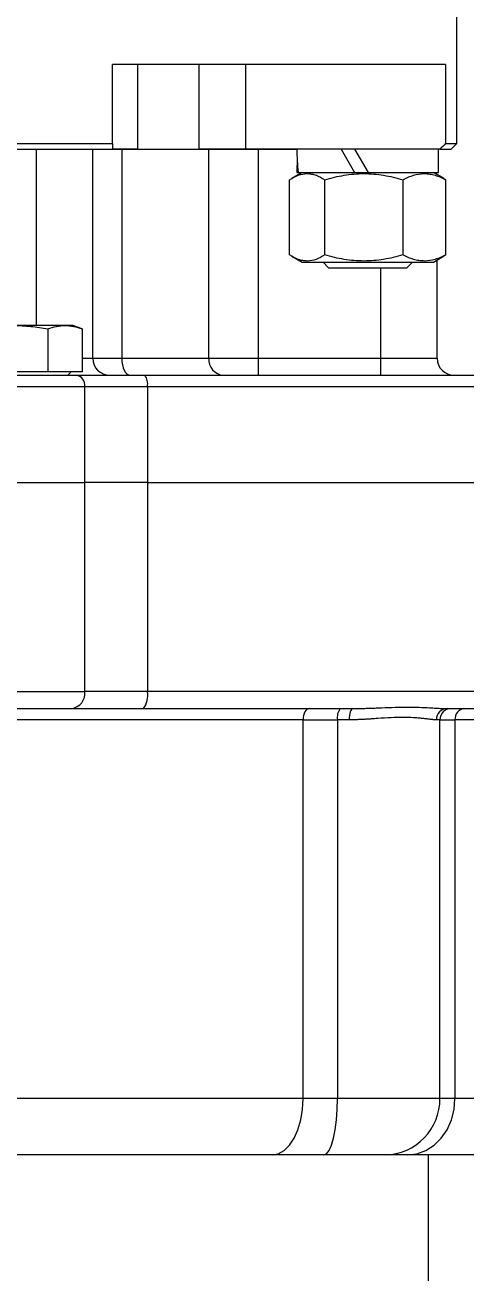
# Model space of a CAD drawing. Header units: millimetres. Extents: x 1953 to 4389, y 564 to 2287.
# Drawn here: x 3530.4 to 3608.5, y 1634.9 to 1855.8 of the extents above; entities that cross this region are included whole.
import ezdxf

# ---------------------------------------------------------------- set-up
doc = ezdxf.new("R2010")
doc.units = ezdxf.units.MM

msp = doc.modelspace()

# ---------------------------------------------------------------- linework, layer by layer
at = {"color": 7, "linetype": 'Continuous', "lineweight": 25}
for p, q in [((3606.901, 1834.842), (3606.901, 1862.842)), ((3604.925, 1848.842), (3545.901, 1848.842)), ((3545.901, 1834.842), (3545.901, 1848.842)), ((3550.345, 1848.842), (3550.345, 1833.842)), ((3561.244, 1833.842), (3561.244, 1848.842)), ((3569.559, 1833.842), (3569.559, 1848.842)), ((3604.925, 1848.842), (3604.925, 1834.842)), ((3510.901, 1834.842), (3545.901, 1834.842)), ((3510.901, 1833.842), (3545.901, 1833.842)), ((3532.401, 1833.842), (3532.401, 1802.642)), ((3542.401, 1796.842), (3542.401, 1833.842)), ((3550.345, 1833.842), (3545.901, 1833.842)), ((3547.552, 1833.842), (3547.552, 1796.842)), ((3550.345, 1833.842), (3561.244, 1833.842)), ((3569.559, 1833.842), (3561.244, 1833.842)), ((3562.947, 1796.842), (3562.947, 1833.842)), ((3603.899, 1833.842), (3569.559, 1833.842)), ((3571.693, 1833.842), (3571.693, 1796.842)), ((3603.67, 1833.842), (3578.57, 1833.842)), ((3586.44, 1833.842), (3588.808, 1829.742)), ((3591.232, 1829.742), (3588.865, 1833.842)), ((3603.67, 1829.742), (3603.67, 1833.842)), ((3603.899, 1833.842), (3605.901, 1833.842)), ((3604.925, 1834.842), (3606.901, 1834.842)), ((3605.901, 1833.842), (3606.901, 1834.842)), ((3579.495, 1829.742), (3577.663, 1828.684)), ((3578.57, 1829.742), (3578.795, 1829.742)), ((3578.795, 1829.742), (3603.67, 1829.742)), ((3604.577, 1828.684), (3602.745, 1829.742)), ((3577.286, 1815.13), (3577.286, 1828.453)), ((3583.52, 1815.13), (3583.52, 1828.453)), ((3597.354, 1828.453), (3597.354, 1815.13)), ((3604.954, 1828.453), (3604.557, 1828.651)), ((3604.954, 1815.13), (3604.954, 1828.453)), ((3577.666, 1814.897), (3579.495, 1813.842)), ((3579.495, 1813.842), (3591.12, 1813.842)), ((3583.202, 1813.842), (3584.202, 1812.842)), ((3591.12, 1813.842), (3602.745, 1813.842)), ((3598.037, 1812.842), (3599.037, 1813.842)), ((3602.745, 1813.842), (3604.573, 1814.897)), ((3603.401, 1796.842), (3603.401, 1814.22)), ((3604.557, 1814.925), (3604.954, 1815.13)), ((3584.202, 1812.842), (3591.12, 1812.842)), ((3591.12, 1812.842), (3598.037, 1812.842)), ((3593.401, 1812.842), (3593.401, 1796.842)), ((3537.494, 1802.642), (3528.401, 1802.642)), ((3534.463, 1802.051), (3534.463, 1794.442)), ((3538.901, 1802.642), (3537.494, 1802.642)), ((3540.525, 1802.051), (3538.901, 1802.642)), ((3540.525, 1802.051), (3540.525, 1794.442)), ((3540.525, 1796.842), (3542.401, 1796.842)), ((3542.401, 1796.842), (3547.552, 1796.842)), ((3547.552, 1796.842), (3562.947, 1796.842)), ((3562.947, 1796.842), (3571.693, 1796.842)), ((3571.693, 1796.842), (3571.693, 1793.842)), ((3571.693, 1796.842), (3593.401, 1796.842)), ((3593.401, 1796.842), (3593.401, 1793.842)), ((3593.401, 1796.842), (3603.401, 1796.842)), ((3534.463, 1794.442), (3522.339, 1794.442)), ((3540.525, 1794.442), (3534.463, 1794.442)), ((3537.976, 1793.842), (3538.576, 1794.442)), ((3517.107, 1791.842), (3541.031, 1791.842)), ((3541.031, 1774.842), (3541.031, 1791.842)), ((3541.031, 1791.842), (3552.101, 1791.842)), ((3552.101, 1791.842), (3552.101, 1774.842)), ((3552.101, 1791.842), (3626.066, 1791.842)), ((3517.107, 1774.842), (3541.031, 1774.842)), ((3552.101, 1774.842), (3541.031, 1774.842)), ((3541.031, 1737.842), (3541.031, 1774.842)), ((3552.101, 1774.842), (3626.066, 1774.842)), ((3552.101, 1774.842), (3552.101, 1737.842)), ((3517.107, 1737.842), (3541.031, 1737.842)), ((3552.101, 1737.842), (3541.031, 1737.842)), ((3626.066, 1737.842), (3552.101, 1737.842)), ((3579.686, 1732.842), (3528.401, 1732.842)), ((3579.686, 1665.842), (3579.686, 1732.842)), ((3579.686, 1732.842), (3585.772, 1732.842)), ((3585.772, 1732.842), (3585.772, 1665.842)), ((3587.836, 1732.842), (3585.772, 1732.842)), ((3603.909, 1732.842), (3603.293, 1732.842)), ((3603.909, 1665.842), (3603.909, 1732.842)), ((3603.909, 1732.842), (3606.58, 1732.842)), ((3606.58, 1732.842), (3606.58, 1665.842)), ((3621.901, 1732.842), (3606.58, 1732.842)), ((3579.686, 1665.842), (3477.115, 1665.842)), ((3585.772, 1665.842), (3579.686, 1665.842)), ((3603.909, 1665.842), (3585.772, 1665.842)), ((3606.58, 1665.842), (3603.909, 1665.842)), ((3621.901, 1665.842), (3606.58, 1665.842)), ((3601.901, 1285.842), (3601.901, 1655.842))]:
    msp.add_line(p, q, dxfattribs=at)
at = {"linetype": 'ByBlock'}
msp.add_line((3478.232, 1833.842), (3578.57, 1833.842), dxfattribs=at)
at = {"color": 7, "linetype": 'Continuous', "lineweight": 25, "flags": 128}
for points in [[(3547.552, 1796.842), (3547.58, 1796.256), (3547.663, 1795.694), (3547.798, 1795.175), (3547.978, 1794.72), (3548.199, 1794.347), (3548.45, 1794.07), (3548.723, 1793.899), (3549.007, 1793.842)], [(3580.783, 1734.842), (3580.569, 1734.803), (3580.364, 1734.689), (3580.174, 1734.505), (3580.008, 1734.256), (3579.871, 1733.953), (3579.77, 1733.607), (3579.707, 1733.232), (3579.686, 1732.842)], [(3588.49, 1734.842), (3588.362, 1734.803), (3588.239, 1734.689), (3588.126, 1734.505), (3588.027, 1734.256), (3587.946, 1733.953), (3587.886, 1733.607), (3587.848, 1733.232), (3587.836, 1732.842)], [(3574.201, 1655.842), (3575.271, 1656.034), (3576.3, 1656.603), (3577.249, 1657.527), (3578.08, 1658.771), (3578.762, 1660.286), (3579.269, 1662.015), (3579.581, 1663.891), (3579.686, 1665.842)], [(3583.33, 1655.842), (3583.806, 1656.034), (3584.264, 1656.603), (3584.686, 1657.527), (3585.057, 1658.771), (3585.36, 1660.286), (3585.586, 1662.015), (3585.725, 1663.891), (3585.772, 1665.842)], [(3598.219, 1655.842), (3599.85, 1656.034), (3601.419, 1656.603), (3602.864, 1657.527), (3604.131, 1658.771), (3605.171, 1660.286), (3605.944, 1662.015), (3606.42, 1663.891), (3606.58, 1665.842)]]:
    msp.add_lwpolyline(points, dxfattribs=at)
at = {"color": 7, "linetype": 'Continuous', "lineweight": 25}
msp.add_circle((3315.401, 1470.842), 220, dxfattribs=at)
for centre, radius, start, end in [((3545.401, 1796.842), 3, 180, 270), ((3565.773, 1796.665), 2.831, 176.42928, 265.91649), ((3606.401, 1796.842), 3, 180, 270), ((3539.213, 1792.03), 1.827, 354.08019, 82.4924), ((3549.627, 1792.314), 2.519, 349.19412, 37.34473), ((3538.304, 1737.559), 2.741, 277.5076, 5.91981), ((3548.391, 1737.133), 3.778, 322.65527, 10.80588), ((3588.185, 1733.312), 2.459, 141.52721, 191.02336), ((3605.24, 1732.895), 1.947, 91.66251, 181.57121), ((3605.879, 1732.872), 1.97, 90.89435, 180.86727), ((3608.433, 1732.992), 1.858, 95.55573, 184.64321), ((3594.058, 1665.693), 9.852, 270.89435, 0.86727)]:
    msp.add_arc(centre, radius, start, end, dxfattribs=at)
for centre, start_param, end_param in [((3591.12, 1833.842), 4.712389, 4.9021421), ((3591.12, 1829.742), 4.6179404, 4.712389)]:
    msp.add_ellipse(centre, major_axis=(0, -21.737), ratio=0.5773503, start_param=start_param, end_param=end_param, dxfattribs=at)
for points in [[(3545.901, 1834.842), (3545.901, 1834.508), (3545.901, 1834.175), (3545.901, 1833.842)], [(3604.925, 1834.842), (3604.583, 1834.508), (3604.241, 1834.175), (3603.899, 1833.842)], [(3528.401, 1734.842), (3532.412, 1734.842), (3536.2, 1734.842), (3538.663, 1734.842)], [(3538.663, 1734.842), (3541.854, 1734.842), (3546.342, 1734.842), (3551.394, 1734.842)], [(3551.394, 1734.842), (3564.898, 1734.842), (3577.546, 1734.842), (3588.49, 1734.842)], [(3605.184, 1734.842), (3613.748, 1734.842), (3619.874, 1734.842), (3623.151, 1734.842)]]:
    msp.add_open_spline(points, degree=3, dxfattribs=at)
for points, knots in [([(3577.286, 1828.453), (3577.795, 1828.78), (3578.308, 1829.049), (3579.344, 1829.422), (3579.867, 1829.524), (3580.662, 1829.526), (3580.928, 1829.501), (3581.455, 1829.403), (3581.717, 1829.33), (3582.497, 1829.05), (3583.011, 1828.78), (3583.52, 1828.453)], [0, 0, 0, 0, 0.25, 0.25, 0.5, 0.5, 0.625, 0.625, 0.75, 0.75, 1, 1, 1, 1]), ([(3583.52, 1828.453), (3584.65, 1828.78), (3585.788, 1829.049), (3588.087, 1829.422), (3589.248, 1829.524), (3591.012, 1829.526), (3591.603, 1829.501), (3592.772, 1829.403), (3593.352, 1829.33), (3595.083, 1829.05), (3596.224, 1828.78), (3597.354, 1828.453)], [0, 0, 0, 0, 0.25, 0.25, 0.5, 0.5, 0.625, 0.625, 0.75, 0.75, 1, 1, 1, 1]), ([(3597.354, 1828.453), (3597.975, 1828.78), (3598.6, 1829.049), (3599.863, 1829.422), (3600.501, 1829.524), (3601.47, 1829.526), (3601.794, 1829.501), (3602.436, 1829.403), (3602.755, 1829.33), (3603.706, 1829.05), (3604.333, 1828.78), (3604.954, 1828.453)], [0, 0, 0, 0, 0.25, 0.25, 0.5, 0.5, 0.625, 0.625, 0.75, 0.75, 1, 1, 1, 1]), ([(3583.52, 1815.13), (3583.011, 1814.803), (3582.499, 1814.534), (3581.463, 1814.161), (3580.939, 1814.059), (3580.144, 1814.058), (3579.878, 1814.083), (3579.351, 1814.181), (3579.089, 1814.253), (3578.309, 1814.533), (3577.795, 1814.803), (3577.286, 1815.13)], [0, 0, 0, 0, 0.25, 0.25, 0.5, 0.5, 0.625, 0.625, 0.75, 0.75, 1, 1, 1, 1]), ([(3597.354, 1815.13), (3596.225, 1814.803), (3595.087, 1814.534), (3592.788, 1814.161), (3591.627, 1814.059), (3589.863, 1814.058), (3589.272, 1814.083), (3588.103, 1814.181), (3587.523, 1814.253), (3585.792, 1814.533), (3584.651, 1814.803), (3583.52, 1815.13)], [0, 0, 0, 0, 0.25, 0.25, 0.5, 0.5, 0.625, 0.625, 0.75, 0.75, 1, 1, 1, 1]), ([(3604.954, 1815.13), (3604.333, 1814.803), (3603.708, 1814.534), (3602.446, 1814.161), (3601.807, 1814.059), (3600.838, 1814.058), (3600.514, 1814.083), (3599.872, 1814.181), (3599.553, 1814.253), (3598.602, 1814.533), (3597.976, 1814.803), (3597.354, 1815.13)], [0, 0, 0, 0, 0.25, 0.25, 0.5, 0.5, 0.625, 0.625, 0.75, 0.75, 1, 1, 1, 1]), ([(3528.401, 1802.642), (3529.421, 1802.642), (3530.435, 1802.587), (3532.455, 1802.382), (3533.461, 1802.233), (3534.463, 1802.051)], [0, 0, 0, 0, 0.5, 0.5, 1, 1, 1, 1]), ([(3534.463, 1802.051), (3534.964, 1802.233), (3535.467, 1802.382), (3536.477, 1802.587), (3536.984, 1802.642), (3537.494, 1802.642)], [0, 0, 0, 0, 0.5, 0.5, 1, 1, 1, 1]), ([(3537.494, 1802.642), (3538.004, 1802.642), (3538.511, 1802.587), (3539.521, 1802.382), (3540.024, 1802.233), (3540.525, 1802.051)], [0, 0, 0, 0, 0.5, 0.5, 1, 1, 1, 1]), ([(3528.401, 1793.842), (3528.518, 1793.842), (3528.751, 1793.842), (3529.1, 1793.842), (3529.448, 1793.842), (3529.796, 1793.842), (3530.142, 1793.842), (3530.487, 1793.842), (3530.832, 1793.842), (3531.175, 1793.842), (3531.928, 1793.842), (3533.076, 1793.842), (3534.565, 1793.842), (3535.974, 1793.842), (3537.016, 1793.842), (3537.743, 1793.842), (3538.202, 1793.842), (3538.64, 1793.842), (3539.059, 1793.842), (3539.321, 1793.842), (3539.452, 1793.842)], [0, 0, 0, 0, 0.0274974, 0.0549359, 0.0823327, 0.1097047, 0.1370692, 0.1644432, 0.1918439, 0.2192885, 0.2467938, 0.37338, 0.500007, 0.6265932, 0.7532202, 0.8026696, 0.8519724, 0.9012284, 0.9505377, 1, 1, 1, 1]), ([(3539.452, 1793.842), (3539.547, 1793.842), (3539.736, 1793.842), (3540.029, 1793.842), (3540.329, 1793.842), (3540.636, 1793.842), (3540.949, 1793.842), (3541.27, 1793.842), (3541.598, 1793.842), (3542.274, 1793.842), (3543.34, 1793.842), (3544.859, 1793.842), (3546.464, 1793.842), (3547.86, 1793.842), (3549.002, 1793.842), (3549.865, 1793.842), (3550.741, 1793.842), (3551.333, 1793.842), (3551.63, 1793.842)], [0, 0, 0, 0, 0.03107624, 0.06211311, 0.09312409, 0.12412267, 0.15512237, 0.18613672, 0.21717921, 0.24826332, 0.37411693, 0.50000666, 0.62586027, 0.75175001, 0.81385983, 0.87586601, 0.9378767, 1, 1, 1, 1]), ([(3551.63, 1793.842), (3551.955, 1793.842), (3552.604, 1793.842), (3553.575, 1793.842), (3554.544, 1793.842), (3555.509, 1793.842), (3556.471, 1793.842), (3557.43, 1793.842), (3558.386, 1793.842), (3559.339, 1793.842), (3560.288, 1793.842), (3561.235, 1793.842), (3562.179, 1793.842), (3563.12, 1793.842), (3565.831, 1793.842), (3570.251, 1793.842), (3576.261, 1793.842), (3582.086, 1793.842), (3587.706, 1793.842), (3593.057, 1793.842), (3598.108, 1793.842), (3602.817, 1793.842), (3607.146, 1793.842), (3611.08, 1793.842), (3614.58, 1793.842), (3617.653, 1793.842), (3619.657, 1793.842), (3620.884, 1793.842), (3621.509, 1793.842), (3622.1, 1793.842), (3622.658, 1793.842), (3623.181, 1793.842), (3623.673, 1793.842), (3623.973, 1793.842), (3624.123, 1793.842)], [0, 0, 0, 0, 0.0093105, 0.0186159, 0.0279169, 0.0372146, 0.0465099, 0.0558039, 0.0650974, 0.0743915, 0.0836871, 0.0929851, 0.1022866, 0.1115925, 0.1209037, 0.1830711, 0.2452435, 0.3086194, 0.3720001, 0.435998, 0.5000006, 0.5639986, 0.6280012, 0.691377, 0.7547578, 0.8169252, 0.8790975, 0.8963842, 0.9136555, 0.9309179, 0.9481773, 0.96544, 0.9827122, 1, 1, 1, 1]), ([(3588.49, 1734.842), (3588.667, 1734.842), (3589.022, 1734.843), (3589.549, 1734.85), (3590.074, 1734.86), (3590.594, 1734.873), (3591.111, 1734.888), (3591.623, 1734.905), (3592.131, 1734.923), (3592.635, 1734.942), (3593.135, 1734.962), (3594.287, 1735.007), (3596.021, 1735.07), (3598.223, 1735.103), (3600.257, 1735.07), (3601.703, 1735.002), (3602.668, 1734.948), (3603.223, 1734.917), (3603.752, 1734.887), (3604.256, 1734.863), (3604.736, 1734.846), (3605.035, 1734.843), (3605.184, 1734.842)], [0, 0, 0, 0, 0.024779, 0.0496102, 0.0744949, 0.0994342, 0.1244292, 0.149481, 0.1745908, 0.1997594, 0.2249881, 0.2502776, 0.3762065, 0.5001242, 0.6241409, 0.7501794, 0.7922188, 0.8340908, 0.8757999, 0.9173511, 0.9587493, 1, 1, 1, 1]), ([(3603.293, 1732.842), (3603.248, 1732.842), (3603.155, 1732.843), (3603.001, 1732.85), (3602.833, 1732.861), (3602.646, 1732.876), (3602.441, 1732.895), (3602.204, 1732.92), (3601.917, 1732.952), (3601.588, 1732.99), (3601.231, 1733.031), (3600.729, 1733.086), (3600.073, 1733.15), (3598.939, 1733.231), (3597.387, 1733.278), (3595.276, 1733.222), (3593.351, 1733.1), (3591.926, 1733.005), (3591.094, 1732.953), (3590.435, 1732.917), (3589.758, 1732.884), (3589.079, 1732.86), (3588.444, 1732.845), (3588.033, 1732.843), (3587.836, 1732.842)], [0, 0, 0, 0, 0.0181726, 0.0374209, 0.0577463, 0.0791501, 0.1016336, 0.1251976, 0.1538048, 0.1874266, 0.2185554, 0.2496856, 0.3160964, 0.375019, 0.4998277, 0.6241215, 0.7494717, 0.8121152, 0.8433707, 0.8746159, 0.9096153, 0.9421765, 0.9723032, 1, 1, 1, 1]), ([(3574.201, 1655.842), (3573.95, 1655.842), (3573.448, 1655.842), (3572.689, 1655.842), (3571.925, 1655.842), (3571.157, 1655.842), (3570.384, 1655.842), (3569.606, 1655.842), (3568.823, 1655.842), (3568.036, 1655.842), (3567.244, 1655.842), (3566.447, 1655.842), (3565.646, 1655.842), (3564.84, 1655.842), (3562.488, 1655.842), (3558.519, 1655.842), (3552.78, 1655.842), (3546.869, 1655.842), (3540.793, 1655.842), (3534.625, 1655.842), (3528.401, 1655.842), (3522.177, 1655.842), (3516.01, 1655.842), (3509.933, 1655.842), (3504.022, 1655.842), (3498.283, 1655.842), (3494.077, 1655.842), (3491.269, 1655.842), (3489.783, 1655.842), (3488.314, 1655.842), (3486.86, 1655.842), (3485.423, 1655.842), (3484.001, 1655.842), (3483.067, 1655.842), (3482.6, 1655.842)], [0, 0, 0, 0, 0.0092721, 0.0185383, 0.0277997, 0.0370575, 0.0463127, 0.0555663, 0.0648194, 0.0740732, 0.0833286, 0.0925868, 0.1018487, 0.1111156, 0.1203884, 0.1825092, 0.2446355, 0.3081213, 0.3716128, 0.4358041, 0.5000007, 0.564192, 0.6283886, 0.6918745, 0.755366, 0.8174867, 0.879613, 0.8968277, 0.9140254, 0.931213, 0.9483974, 0.9655854, 0.982784, 1, 1, 1, 1]), ([(3583.33, 1655.842), (3583.15, 1655.842), (3582.79, 1655.842), (3582.254, 1655.842), (3581.722, 1655.842), (3581.193, 1655.842), (3580.667, 1655.842), (3580.144, 1655.842), (3579.625, 1655.842), (3579.109, 1655.842), (3578.461, 1655.842), (3577.685, 1655.842), (3576.789, 1655.842), (3575.909, 1655.842), (3575.044, 1655.842), (3574.482, 1655.842), (3574.201, 1655.842)], [0, 0, 0, 0, 0.0556404, 0.1112151, 0.1667434, 0.2222442, 0.2777368, 0.3332403, 0.3887739, 0.4443567, 0.5000079, 0.6001093, 0.7000475, 0.7999342, 0.8998811, 1, 1, 1, 1]), ([(3594.212, 1655.842), (3594.178, 1655.842), (3594.112, 1655.842), (3593.999, 1655.842), (3593.877, 1655.842), (3593.746, 1655.842), (3593.604, 1655.842), (3593.453, 1655.842), (3593.292, 1655.842), (3593.121, 1655.842), (3592.941, 1655.842), (3592.487, 1655.842), (3591.662, 1655.842), (3590.306, 1655.842), (3588.752, 1655.842), (3587.415, 1655.842), (3586.421, 1655.842), (3585.824, 1655.842), (3585.217, 1655.842), (3584.598, 1655.842), (3583.97, 1655.842), (3583.543, 1655.842), (3583.33, 1655.842)], [0, 0, 0, 0, 0.0246483, 0.0492285, 0.0737576, 0.0982528, 0.1227315, 0.1472108, 0.171708, 0.1962405, 0.2208254, 0.2454798, 0.3727266, 0.5000062, 0.6272529, 0.7545325, 0.7955722, 0.8364541, 0.8772578, 0.9180634, 0.958951, 1, 1, 1, 1]), ([(3598.219, 1655.842), (3598.118, 1655.842), (3597.916, 1655.842), (3597.624, 1655.842), (3597.341, 1655.842), (3597.067, 1655.842), (3596.801, 1655.842), (3596.545, 1655.842), (3596.299, 1655.842), (3596.061, 1655.842), (3595.771, 1655.842), (3595.441, 1655.842), (3595.085, 1655.842), (3594.761, 1655.842), (3594.466, 1655.842), (3594.297, 1655.842), (3594.212, 1655.842)], [0, 0, 0, 0, 0.0556404, 0.1112151, 0.1667434, 0.2222442, 0.2777368, 0.3332403, 0.3887739, 0.4443567, 0.5000079, 0.6001093, 0.7000475, 0.7999342, 0.8998811, 1, 1, 1, 1]), ([(3611.901, 1655.842), (3611.9, 1655.842), (3611.898, 1655.842), (3611.883, 1655.842), (3611.86, 1655.842), (3611.827, 1655.842), (3611.784, 1655.842), (3611.732, 1655.842), (3611.671, 1655.842), (3611.6, 1655.842), (3611.52, 1655.842), (3611.43, 1655.842), (3611.331, 1655.842), (3611.222, 1655.842), (3611.104, 1655.842), (3610.725, 1655.842), (3609.911, 1655.842), (3608.34, 1655.842), (3606.358, 1655.842), (3604.556, 1655.842), (3603.197, 1655.842), (3602.441, 1655.842), (3601.655, 1655.842), (3600.841, 1655.842), (3599.997, 1655.842), (3599.126, 1655.842), (3598.521, 1655.842), (3598.219, 1655.842)], [0, 0, 0, 0, 0.0183699, 0.0367275, 0.055075, 0.0734143, 0.0917476, 0.1100769, 0.1284043, 0.146732, 0.165062, 0.1833964, 0.2017373, 0.2200867, 0.2384467, 0.2568195, 0.383784, 0.5107597, 0.6349943, 0.7592397, 0.793667, 0.8280605, 0.8624338, 0.8968006, 0.9311748, 0.96557, 1, 1, 1, 1])]:
    msp.add_open_spline(points, degree=3, knots=knots, dxfattribs=at)

doc.saveas('drawing.dxf')
